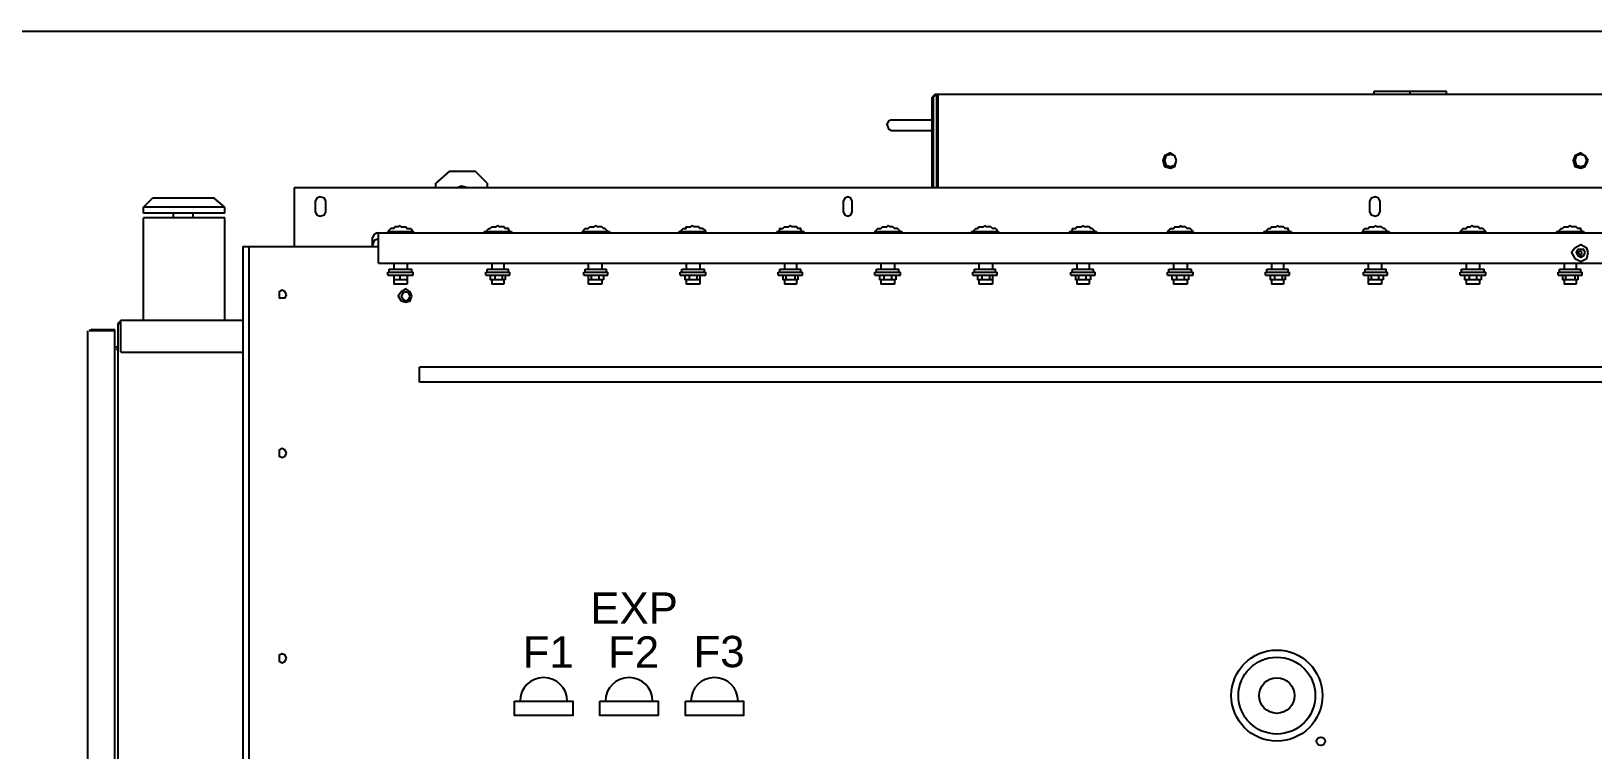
# Model space of a CAD drawing. Header units: feet. Extents: x 0.3 to 98.5, y -18.6 to 31.5.
# Drawn here: x 30.681 to 33.271, y 19.328 to 20.519 of the extents above; entities that cross this region are included whole.
import ezdxf

# ---------------------------------------------------------------- set-up
doc = ezdxf.new("R2010")
doc.units = ezdxf.units.FT
doc.header["$MEASUREMENT"] = 0
doc.layers.add('E-DETL', color=1, linetype='Continuous')
doc.layers.add('E-EQPM-HRDW', color=16, linetype='Continuous')
doc.styles.add('NEI-A', font='arial.ttf')

msp = doc.modelspace()

# ---------------------------------------------------------------- linework, layer by layer
at = {"layer": 'Defpoints'}
msp.add_lwpolyline([(0.30977, 20.51939), (37.64417, 20.51939)], dxfattribs=at)
at = {"layer": 'E-DETL', "linetype": 'Continuous'}
for p, q in [((31.60464, 20.11487), (31.60464, 20.09987)), ((31.78975, 20.11487), (31.78975, 20.09987)), ((32.27504, 20.11487), (32.27504, 20.09987)), ((32.89791, 20.11487), (32.89791, 20.09987))]:
    msp.add_line(p, q, dxfattribs=at)
for points in [[(32.17998, 20.41505), (32.17498, 20.41005)], [(32.17498, 20.25996), (32.17498, 20.41005)], [(32.17998, 20.41255), (32.17748, 20.41005)], [(32.17748, 20.25996), (32.17748, 20.41005)], [(32.17998, 20.41505), (33.63834, 20.41505)], [(32.18499, 20.41255), (32.17998, 20.41255)], [(32.18248, 20.25996), (32.18248, 20.41255)], [(32.18499, 20.25996), (32.18499, 20.41505)], [(32.90791, 20.41505), (32.90791, 20.42005)], [(32.90791, 20.42005), (33.02798, 20.42005)], [(32.96795, 20.41505), (32.96795, 20.42005)], [(33.02798, 20.41505), (33.02798, 20.42005)], [(32.10744, 20.37253), (32.10244, 20.37002), (32.09994, 20.36502), (32.10244, 20.35752), (32.10744, 20.35502)], [(32.10744, 20.37253), (32.17498, 20.37253)], [(32.10744, 20.35502), (32.17498, 20.35502)], [(32.57772, 20.31249), (32.57021, 20.31749), (32.56021, 20.31249), (32.55771, 20.30499), (32.56021, 20.29498), (32.57021, 20.29248), (32.57772, 20.29498), (32.58022, 20.30499)], [(32.58022, 20.30499), (32.57772, 20.31249), (32.57021, 20.31499), (32.56271, 20.31249), (32.56021, 20.30499), (32.56271, 20.29748), (32.57021, 20.29498), (32.57772, 20.29748), (32.58022, 20.30499)], [(33.26312, 20.30499), (33.25812, 20.31249), (33.25061, 20.31749), (33.24061, 20.31249), (33.23811, 20.30499), (33.24061, 20.29498), (33.25061, 20.29248), (33.25812, 20.29498), (33.26312, 20.30499)], [(33.26062, 20.30499), (33.25812, 20.31249), (33.25061, 20.31499), (33.24311, 20.31249), (33.24061, 20.30499), (33.24311, 20.29748), (33.25061, 20.29498), (33.25812, 20.29748), (33.26062, 20.30499)], [(31.37451, 20.28748), (31.352, 20.26746)], [(31.37451, 20.28748), (31.41703, 20.28748)], [(31.43705, 20.26746), (31.41703, 20.28748)], [(31.11686, 20.25996), (31.11686, 20.1624)], [(34.70147, 20.25996), (31.11686, 20.25996)], [(31.352, 20.25996), (31.352, 20.26746)], [(31.40453, 20.25996), (31.39452, 20.26246), (31.38702, 20.25996)], [(31.43705, 20.26746), (31.43705, 20.25996)], [(30.86671, 20.22744), (30.88172, 20.24245)], [(30.86671, 20.21744), (30.86671, 20.22744)], [(31.00179, 20.22744), (30.86671, 20.22744)], [(30.98428, 20.24245), (30.88172, 20.24245)], [(31.00179, 20.22744), (30.98428, 20.24245)], [(31.00179, 20.21744), (31.00179, 20.22744)], [(31.16939, 20.23745), (31.16689, 20.24245), (31.15938, 20.24495), (31.15438, 20.24245), (31.15188, 20.23745)], [(31.15188, 20.23745), (31.15188, 20.21994)], [(31.16939, 20.21994), (31.16939, 20.23745)], [(32.0424, 20.23745), (32.0399, 20.24245), (32.0349, 20.24495), (32.0299, 20.24245), (32.02739, 20.23745)], [(32.02739, 20.23745), (32.02739, 20.21994)], [(32.0424, 20.21994), (32.0424, 20.23745)], [(32.91792, 20.23745), (32.91542, 20.24245), (32.91041, 20.24495), (32.90291, 20.24245), (32.90041, 20.23745)], [(32.90041, 20.23745), (32.90041, 20.21994)], [(32.91792, 20.21994), (32.91792, 20.23745)], [(31.00179, 20.21744), (30.86671, 20.21744)], [(30.86671, 20.03983), (30.86671, 20.20993)], [(31.00179, 20.20993), (30.86671, 20.20993)], [(30.91674, 20.20993), (30.91674, 20.21744)], [(30.94926, 20.20993), (30.94926, 20.21744)], [(31.00179, 20.03983), (31.00179, 20.20993)], [(31.15188, 20.21994), (31.15438, 20.21493), (31.15938, 20.21243), (31.16689, 20.21493), (31.16939, 20.21994)], [(32.02739, 20.21994), (32.0299, 20.21493), (32.0349, 20.21243), (32.0399, 20.21493), (32.0424, 20.21994)], [(32.90041, 20.21994), (32.90291, 20.21493), (32.91041, 20.21243), (32.91542, 20.21493), (32.91792, 20.21994)], [(31.25444, 20.18492), (31.24944, 20.18241), (31.24693, 20.17741)], [(31.24693, 20.1624), (31.24693, 20.17741)], [(31.25444, 20.18492), (34.56389, 20.18492)], [(31.25694, 20.13489), (31.25694, 20.18492)], [(31.29196, 20.19742), (31.28946, 20.19492), (31.28446, 20.19492), (31.28196, 20.19242), (31.27695, 20.19242), (31.27195, 20.18742)], [(31.27195, 20.18742), (31.27195, 20.18492)], [(31.27195, 20.18742), (31.31447, 20.18742)], [(31.29196, 20.19742), (31.29446, 20.19492), (31.30197, 20.19492), (31.30447, 20.19242), (31.30947, 20.19242), (31.31197, 20.18992), (31.31447, 20.18742)], [(31.31447, 20.18742), (31.31447, 20.18492)], [(31.43204, 20.18742), (31.43204, 20.18492)], [(31.43204, 20.18742), (31.47707, 20.18742)], [(31.43454, 20.18742), (31.43955, 20.19242), (31.44205, 20.19242), (31.44455, 20.19492), (31.45206, 20.19492), (31.45456, 20.19742)], [(31.47457, 20.18742), (31.47207, 20.18992), (31.47207, 20.19242), (31.46706, 20.19242), (31.46456, 20.19492), (31.45706, 20.19492), (31.45456, 20.19742)], [(31.47707, 20.18742), (31.47707, 20.18492)], [(31.59464, 20.18742), (31.59464, 20.18492)], [(31.59464, 20.18742), (31.63967, 20.18742)], [(31.59714, 20.18742), (31.59714, 20.18992), (31.59964, 20.19242), (31.60464, 20.19242), (31.60715, 20.19492), (31.61465, 20.19492), (31.61715, 20.19742)], [(31.63716, 20.18742), (31.63216, 20.19242), (31.62966, 20.19242), (31.62716, 20.19492), (31.61965, 20.19492), (31.61715, 20.19742)], [(31.63967, 20.18742), (31.63967, 20.18492)], [(31.75473, 20.18742), (31.75473, 20.18492)], [(31.75473, 20.18742), (31.79976, 20.18742)], [(31.75723, 20.18742), (31.76224, 20.19242), (31.76724, 20.19242), (31.76724, 20.19492), (31.77475, 20.19492), (31.77725, 20.19742)], [(31.78725, 20.19492), (31.77975, 20.19492), (31.77725, 20.19742)], [(31.79976, 20.18742), (31.79726, 20.18992), (31.79476, 20.19242), (31.78975, 20.19242), (31.78725, 20.19492)], [(31.79976, 20.18742), (31.79976, 20.18492)], [(31.91733, 20.18742), (31.91733, 20.18492)], [(31.91733, 20.18742), (31.96236, 20.18742)], [(31.91983, 20.18742), (31.92233, 20.18992), (31.92233, 20.19242), (31.92733, 20.19242), (31.92984, 20.19492), (31.93734, 20.19492), (31.93984, 20.19742)], [(31.95985, 20.18742), (31.95735, 20.18992), (31.95735, 20.19242), (31.95235, 20.19242), (31.94985, 20.19492), (31.94234, 20.19492), (31.93984, 20.19742)], [(31.96236, 20.18742), (31.96236, 20.18492)], [(32.07992, 20.18742), (32.08493, 20.19242), (32.08993, 20.19242), (32.09243, 20.19492), (32.09994, 20.19492), (32.10244, 20.19742)], [(32.07992, 20.18742), (32.07992, 20.18492)], [(32.07992, 20.18742), (32.12495, 20.18742)], [(32.12245, 20.18742), (32.11995, 20.18992), (32.11745, 20.19242), (32.11244, 20.19242), (32.10994, 20.19492), (32.10494, 20.19492), (32.10244, 20.19742)], [(32.12495, 20.18742), (32.12495, 20.18492)], [(32.24002, 20.18742), (32.24002, 20.18492)], [(32.24002, 20.18742), (32.28505, 20.18742)], [(32.24252, 20.18742), (32.24752, 20.19242), (32.25002, 20.19242), (32.25253, 20.19492), (32.26003, 20.19492), (32.26253, 20.19742)], [(32.28254, 20.18742), (32.28254, 20.18992), (32.28004, 20.19242), (32.27504, 20.19242), (32.27254, 20.19492), (32.26503, 20.19492), (32.26253, 20.19742)], [(32.28505, 20.18742), (32.28505, 20.18492)], [(32.40261, 20.18742), (32.40261, 20.18492)], [(32.40261, 20.18742), (32.44764, 20.18742)], [(32.40512, 20.18742), (32.40762, 20.18992), (32.40762, 20.19242), (32.41262, 20.19242), (32.41512, 20.19492), (32.42263, 20.19492), (32.42513, 20.19742)], [(32.44514, 20.18742), (32.44014, 20.19242), (32.43764, 20.19242), (32.43513, 20.19492), (32.42763, 20.19492), (32.42513, 20.19742)], [(32.44764, 20.18742), (32.44764, 20.18492)], [(32.56521, 20.18742), (32.57021, 20.19242), (32.57522, 20.19242), (32.57772, 20.19492), (32.58522, 20.19492), (32.58772, 20.19742)], [(32.56521, 20.18742), (32.56521, 20.18492)], [(32.56521, 20.18742), (32.60774, 20.18742)], [(32.60774, 20.18742), (32.60523, 20.18992), (32.60273, 20.19242), (32.59773, 20.19242), (32.59523, 20.19492), (32.58772, 20.19492), (32.58772, 20.19742)], [(32.60774, 20.18742), (32.60774, 20.18492)], [(32.7253, 20.18742), (32.7253, 20.18492)], [(32.7253, 20.18742), (32.77033, 20.18742)], [(32.72781, 20.18742), (32.73281, 20.19242), (32.73531, 20.19242), (32.73781, 20.19492), (32.74532, 20.19492), (32.74782, 20.19742)], [(32.76783, 20.18742), (32.76533, 20.18992), (32.76533, 20.19242), (32.76033, 20.19242), (32.75782, 20.19492), (32.75032, 20.19492), (32.74782, 20.19742)], [(32.77033, 20.18742), (32.77033, 20.18492)], [(32.8879, 20.18742), (32.8879, 20.18492)], [(32.8879, 20.18742), (32.93293, 20.18742)], [(32.8904, 20.18742), (32.8904, 20.18992), (32.8929, 20.19242), (32.89791, 20.19242), (32.90041, 20.19492), (32.90791, 20.19492), (32.91041, 20.19742)], [(32.93043, 20.18742), (32.92542, 20.19242), (32.92292, 20.19242), (32.92042, 20.19492), (32.91291, 20.19492), (32.91041, 20.19742)], [(32.93293, 20.18742), (32.93293, 20.18492)], [(33.0505, 20.18742), (33.0555, 20.19242), (33.0605, 20.19242), (33.063, 20.19492), (33.06801, 20.19492), (33.07051, 20.19742)], [(33.0505, 20.18742), (33.0505, 20.18492)], [(33.0505, 20.18742), (33.09302, 20.18742)], [(33.09302, 20.18742), (33.08802, 20.19242), (33.08301, 20.19242), (33.08051, 20.19492), (33.07301, 20.19492), (33.07051, 20.19742)], [(33.09302, 20.18742), (33.09302, 20.18492)], [(33.21059, 20.18742), (33.21059, 20.18492)], [(33.21059, 20.18742), (33.25562, 20.18742)], [(33.21309, 20.18742), (33.21809, 20.19242), (33.2206, 20.19242), (33.2231, 20.19492), (33.2306, 20.19492), (33.2331, 20.19742)], [(33.25311, 20.18742), (33.25061, 20.18992), (33.25061, 20.19242), (33.24561, 20.19242), (33.24311, 20.19492), (33.2356, 20.19492), (33.2331, 20.19742)], [(33.25562, 20.18742), (33.25562, 20.18492)], [(31.03181, 20.1624), (31.03181, 15.98995)], [(31.03181, 20.1624), (31.25694, 20.1624)], [(31.04181, 20.1624), (31.04181, 15.98995)], [(31.25694, 20.17491), (31.24944, 20.17241), (31.24693, 20.1649)], [(33.26312, 20.1524), (33.26062, 20.1599), (33.25061, 20.1649), (33.24061, 20.1599), (33.2356, 20.1524), (33.24061, 20.14239), (33.25061, 20.13739), (33.26062, 20.14239), (33.26312, 20.1524)], [(33.25812, 20.1524), (33.25562, 20.1574), (33.24561, 20.1574), (33.24311, 20.1524), (33.24561, 20.14739), (33.25061, 20.14489), (33.25562, 20.14739), (33.25812, 20.1524)], [(33.25311, 20.1524), (33.25061, 20.1549), (33.24561, 20.1524), (33.25061, 20.14739), (33.25311, 20.1524)], [(31.25694, 20.13489), (34.56138, 20.13489)], [(31.27445, 20.11988), (31.27445, 20.12488)], [(31.27445, 20.12488), (31.31197, 20.12488)], [(31.28196, 20.13489), (31.28196, 20.12488)], [(31.30447, 20.13489), (31.30447, 20.12488)], [(31.31197, 20.11988), (31.31197, 20.12488)], [(31.43705, 20.11988), (31.43705, 20.12488)], [(31.43705, 20.12488), (31.47207, 20.12488)], [(31.44455, 20.13489), (31.44455, 20.12488)], [(31.46456, 20.13489), (31.46456, 20.12488)], [(31.47207, 20.11988), (31.47207, 20.12488)], [(31.59964, 20.11988), (31.59964, 20.12488)], [(31.59964, 20.12488), (31.63466, 20.12488)], [(31.60464, 20.13489), (31.60464, 20.12488)], [(31.62716, 20.13489), (31.62716, 20.12488)], [(31.63466, 20.11988), (31.63466, 20.12488)], [(31.75974, 20.11988), (31.75974, 20.12488)], [(31.75974, 20.12488), (31.79726, 20.12488)], [(31.76724, 20.13489), (31.76724, 20.12488)], [(31.78975, 20.13489), (31.78975, 20.12488)], [(31.79726, 20.11988), (31.79726, 20.12488)], [(31.92233, 20.11988), (31.92233, 20.12488)], [(31.92233, 20.12488), (31.95735, 20.12488)], [(31.92984, 20.13489), (31.92984, 20.12488)], [(31.94985, 20.13489), (31.94985, 20.12488)], [(31.95735, 20.11988), (31.95735, 20.12488)], [(32.08243, 20.11988), (32.08243, 20.12488)], [(32.08243, 20.12488), (32.11995, 20.12488)], [(32.08993, 20.13489), (32.08993, 20.12488)], [(32.11244, 20.13489), (32.11244, 20.12488)], [(32.11995, 20.11988), (32.11995, 20.12488)], [(32.24502, 20.11988), (32.24502, 20.12488)], [(32.24502, 20.12488), (32.28004, 20.12488)], [(32.25253, 20.13489), (32.25253, 20.12488)], [(32.27504, 20.13489), (32.27504, 20.12488)], [(32.28004, 20.11988), (32.28004, 20.12488)], [(32.40762, 20.11988), (32.40762, 20.12488)], [(32.40762, 20.12488), (32.44264, 20.12488)], [(32.41512, 20.13489), (32.41512, 20.12488)], [(32.43513, 20.13489), (32.43513, 20.12488)], [(32.44264, 20.11988), (32.44264, 20.12488)], [(32.56771, 20.11988), (32.56771, 20.12488)], [(32.56771, 20.12488), (32.60523, 20.12488)], [(32.57522, 20.13489), (32.57522, 20.12488)], [(32.59773, 20.13489), (32.59773, 20.12488)], [(32.60523, 20.11988), (32.60523, 20.12488)], [(32.73031, 20.11988), (32.73031, 20.12488)], [(32.73031, 20.12488), (32.76533, 20.12488)], [(32.73781, 20.13489), (32.73781, 20.12488)], [(32.75782, 20.13489), (32.75782, 20.12488)], [(32.76533, 20.11988), (32.76533, 20.12488)], [(32.8929, 20.11988), (32.8929, 20.12488)], [(32.8929, 20.12488), (32.92792, 20.12488)], [(32.89791, 20.13489), (32.89791, 20.12488)], [(32.92042, 20.13489), (32.92042, 20.12488)], [(32.92792, 20.11988), (32.92792, 20.12488)], [(33.053, 20.11988), (33.053, 20.12488)], [(33.053, 20.12488), (33.09052, 20.12488)], [(33.0605, 20.13489), (33.0605, 20.12488)], [(33.08301, 20.13489), (33.08301, 20.12488)], [(33.09052, 20.11988), (33.09052, 20.12488)], [(33.21559, 20.11988), (33.21559, 20.12488)], [(33.21559, 20.12488), (33.25061, 20.12488)], [(33.2231, 20.13489), (33.2231, 20.12488)], [(33.24311, 20.13489), (33.24311, 20.12488)], [(33.25061, 20.11988), (33.25061, 20.12488)], [(31.27195, 20.11487), (31.27195, 20.11988)], [(31.27195, 20.11988), (31.31447, 20.11988)], [(31.27195, 20.11487), (31.31447, 20.11487)], [(31.28196, 20.11487), (31.28196, 20.09987)], [(31.30447, 20.10737), (31.28196, 20.10737)], [(31.30447, 20.09987), (31.28196, 20.09987)], [(31.29196, 20.11487), (31.29196, 20.10737)], [(31.30447, 20.11487), (31.30447, 20.09987)], [(31.31447, 20.11487), (31.31447, 20.11988)], [(31.43454, 20.11487), (31.43454, 20.11988)], [(31.43454, 20.11988), (31.47457, 20.11988)], [(31.43454, 20.11487), (31.47457, 20.11487)], [(31.44205, 20.11487), (31.44205, 20.10737)], [(31.46706, 20.10737), (31.44205, 20.10737)], [(31.44455, 20.10737), (31.44455, 20.09987)], [(31.46456, 20.09987), (31.44455, 20.09987)], [(31.44955, 20.11487), (31.44955, 20.10737)], [(31.46206, 20.11487), (31.46206, 20.10737)], [(31.46456, 20.10737), (31.46456, 20.09987)], [(31.46706, 20.11487), (31.46706, 20.10737)], [(31.47457, 20.11487), (31.47457, 20.11988)], [(31.59714, 20.11487), (31.59714, 20.11988)], [(31.59714, 20.11988), (31.63716, 20.11988)], [(31.59714, 20.11487), (31.63716, 20.11487)], [(31.62966, 20.10737), (31.60464, 20.10737)], [(31.62716, 20.09987), (31.60464, 20.09987)], [(31.60965, 20.11487), (31.60965, 20.10737)], [(31.62216, 20.11487), (31.62216, 20.10737)], [(31.62716, 20.10737), (31.62716, 20.09987)], [(31.62966, 20.11487), (31.62966, 20.10737)], [(31.63716, 20.11487), (31.63716, 20.11988)], [(31.75723, 20.11487), (31.75723, 20.11988)], [(31.75723, 20.11988), (31.79976, 20.11988)], [(31.75723, 20.11487), (31.79976, 20.11487)], [(31.76474, 20.11487), (31.76474, 20.10737)], [(31.78975, 20.10737), (31.76474, 20.10737)], [(31.76724, 20.10737), (31.76724, 20.09987)], [(31.78975, 20.09987), (31.76724, 20.09987)], [(31.77224, 20.11487), (31.77224, 20.10737)], [(31.78475, 20.11487), (31.78475, 20.10737)], [(31.79976, 20.11487), (31.79976, 20.11988)], [(31.91983, 20.11487), (31.91983, 20.11988)], [(31.91983, 20.11988), (31.95985, 20.11988)], [(31.91983, 20.11487), (31.95985, 20.11487)], [(31.92733, 20.11487), (31.92733, 20.10737)], [(31.95235, 20.10737), (31.92733, 20.10737)], [(31.92984, 20.10737), (31.92984, 20.09987)], [(31.94985, 20.09987), (31.92984, 20.09987)], [(31.93234, 20.11487), (31.93234, 20.10737)], [(31.94735, 20.11487), (31.94735, 20.10737)], [(31.94985, 20.10737), (31.94985, 20.09987)], [(31.95235, 20.11487), (31.95235, 20.10737)], [(31.95985, 20.11487), (31.95985, 20.11988)], [(32.07992, 20.11487), (32.07992, 20.11988)], [(32.07992, 20.11988), (32.12245, 20.11988)], [(32.07992, 20.11487), (32.12245, 20.11487)], [(32.08743, 20.11487), (32.08743, 20.10737)], [(32.11495, 20.10737), (32.08743, 20.10737)], [(32.08993, 20.10737), (32.08993, 20.09987)], [(32.11244, 20.09987), (32.08993, 20.09987)], [(32.09493, 20.11487), (32.09493, 20.10737)], [(32.10744, 20.11487), (32.10744, 20.10737)], [(32.11244, 20.10737), (32.11244, 20.09987)], [(32.11495, 20.11487), (32.11495, 20.10737)], [(32.12245, 20.11487), (32.12245, 20.11988)], [(32.24252, 20.11487), (32.24252, 20.11988)], [(32.24252, 20.11988), (32.28254, 20.11988)], [(32.24252, 20.11487), (32.28254, 20.11487)], [(32.25002, 20.11487), (32.25002, 20.10737)], [(32.27504, 20.10737), (32.25002, 20.10737)], [(32.25253, 20.10737), (32.25253, 20.09987)], [(32.27504, 20.09987), (32.25253, 20.09987)], [(32.25753, 20.11487), (32.25753, 20.10737)], [(32.27004, 20.11487), (32.27004, 20.10737)], [(32.28254, 20.11487), (32.28254, 20.11988)], [(32.40512, 20.11487), (32.40512, 20.11988)], [(32.40512, 20.11988), (32.44514, 20.11988)], [(32.40512, 20.11487), (32.44514, 20.11487)], [(32.41262, 20.11487), (32.41262, 20.10737)], [(32.43764, 20.10737), (32.41262, 20.10737)], [(32.41512, 20.10737), (32.41512, 20.09987)], [(32.43513, 20.09987), (32.41512, 20.09987)], [(32.41762, 20.11487), (32.41762, 20.10737)], [(32.43013, 20.11487), (32.43013, 20.10737)], [(32.43513, 20.10737), (32.43513, 20.09987)], [(32.43764, 20.11487), (32.43764, 20.10737)], [(32.44514, 20.11487), (32.44514, 20.11988)], [(32.56521, 20.11487), (32.56521, 20.11988)], [(32.56521, 20.11988), (32.60774, 20.11988)], [(32.56521, 20.11487), (32.60774, 20.11487)], [(32.57271, 20.11487), (32.57271, 20.10737)], [(32.60023, 20.10737), (32.57271, 20.10737)], [(32.57522, 20.10737), (32.57522, 20.09987)], [(32.59773, 20.09987), (32.57522, 20.09987)], [(32.58022, 20.11487), (32.58022, 20.10737)], [(32.59273, 20.11487), (32.59273, 20.10737)], [(32.59773, 20.10737), (32.59773, 20.09987)], [(32.60023, 20.11487), (32.60023, 20.10737)], [(32.60774, 20.11487), (32.60774, 20.11988)], [(32.72781, 20.11487), (32.72781, 20.11988)], [(32.72781, 20.11988), (32.76783, 20.11988)], [(32.72781, 20.11487), (32.76783, 20.11487)], [(32.73531, 20.11487), (32.73531, 20.10737)], [(32.76033, 20.10737), (32.73531, 20.10737)], [(32.73781, 20.10737), (32.73781, 20.09987)], [(32.75782, 20.09987), (32.73781, 20.09987)], [(32.74281, 20.11487), (32.74281, 20.10737)], [(32.75532, 20.11487), (32.75532, 20.10737)], [(32.75782, 20.10737), (32.75782, 20.09987)], [(32.76033, 20.11487), (32.76033, 20.10737)], [(32.76783, 20.11487), (32.76783, 20.11988)], [(32.8904, 20.11487), (32.8904, 20.11988)], [(32.8904, 20.11988), (32.93043, 20.11988)], [(32.8904, 20.11487), (32.93043, 20.11487)], [(32.92292, 20.10737), (32.89791, 20.10737)], [(32.92042, 20.09987), (32.89791, 20.09987)], [(32.90291, 20.11487), (32.90291, 20.10737)], [(32.91542, 20.11487), (32.91542, 20.10737)], [(32.92042, 20.10737), (32.92042, 20.09987)], [(32.92292, 20.11487), (32.92292, 20.10737)], [(32.93043, 20.11487), (32.93043, 20.11988)], [(33.0505, 20.11487), (33.0505, 20.11988)], [(33.0505, 20.11988), (33.09302, 20.11988)], [(33.0505, 20.11487), (33.09302, 20.11487)], [(33.058, 20.11487), (33.058, 20.10737)], [(33.08552, 20.10737), (33.058, 20.10737)], [(33.0605, 20.10737), (33.0605, 20.09987)], [(33.08301, 20.09987), (33.0605, 20.09987)], [(33.0655, 20.11487), (33.0655, 20.10737)], [(33.07801, 20.11487), (33.07801, 20.10737)], [(33.08301, 20.10737), (33.08301, 20.09987)], [(33.08552, 20.11487), (33.08552, 20.10737)], [(33.09302, 20.11487), (33.09302, 20.11988)], [(33.21309, 20.11487), (33.21309, 20.11988)], [(33.21309, 20.11988), (33.25311, 20.11988)], [(33.21309, 20.11487), (33.25311, 20.11487)], [(33.2206, 20.11487), (33.2206, 20.10737)], [(33.24561, 20.10737), (33.2206, 20.10737)], [(33.2231, 20.10737), (33.2231, 20.09987)], [(33.24311, 20.09987), (33.2231, 20.09987)], [(33.2256, 20.11487), (33.2256, 20.10737)], [(33.24061, 20.11487), (33.24061, 20.10737)], [(33.24311, 20.10737), (33.24311, 20.09987)], [(33.24561, 20.11487), (33.24561, 20.10737)], [(33.25311, 20.11487), (33.25311, 20.11988)], [(31.10435, 20.08236), (31.10185, 20.08736), (31.09685, 20.08986), (31.09184, 20.08736), (31.09184, 20.07735), (31.10185, 20.07735), (31.10435, 20.08236)], [(31.31197, 20.07985), (31.30947, 20.08736), (31.30197, 20.09236), (31.29446, 20.08736), (31.28946, 20.07985), (31.29446, 20.07235), (31.30197, 20.06985), (31.30947, 20.07235), (31.31197, 20.07985)], [(31.30947, 20.07985), (31.30697, 20.08486), (31.30197, 20.08736), (31.29696, 20.08486), (31.29446, 20.07985), (31.29696, 20.07485), (31.30197, 20.07235), (31.30697, 20.07485), (31.30947, 20.07985)], [(30.77416, 20.02232), (30.77416, 18.49892)], [(30.78166, 20.02482), (30.77666, 20.02232)], [(30.81918, 20.02232), (30.77666, 20.02232)], [(30.78166, 20.02482), (30.78166, 20.02232)], [(30.78166, 20.02482), (30.81918, 20.02482)], [(30.81918, 18.49642), (30.81918, 20.02482)], [(30.82919, 20.03983), (30.82419, 20.03483)], [(30.82419, 20.03483), (30.82919, 20.03483)], [(30.82419, 20.03483), (30.82419, 18.48141), (30.82919, 18.47891)], [(31.03181, 20.03983), (30.82919, 20.03983)], [(30.82919, 19.9873), (30.82919, 20.03733)], [(30.81918, 19.9948), (30.82419, 19.99731)], [(30.82168, 19.9923), (30.82419, 19.9923)], [(30.82919, 19.9873), (31.03181, 19.9873)], [(31.32448, 19.93727), (31.32448, 19.96228)], [(33.29814, 19.96228), (31.32448, 19.96228)], [(33.29814, 19.93727), (31.32448, 19.93727)], [(31.10435, 19.8197), (31.10185, 19.8247), (31.09685, 19.82721), (31.09184, 19.8247), (31.09184, 19.8147), (31.09685, 19.8122), (31.10185, 19.8147), (31.10435, 19.8197)], [(31.10435, 19.4795), (31.10185, 19.4845), (31.09685, 19.48701), (31.09184, 19.4845), (31.09184, 19.4745), (31.09685, 19.472), (31.10185, 19.4745), (31.10435, 19.4795)]]:
    msp.add_lwpolyline(points, dxfattribs=at)
at = {"layer": 'E-EQPM-HRDW'}
for points in [[(31.4823, 19.40833), (31.57885, 19.40833), (31.57885, 19.38481), (31.4823, 19.38481)], [(31.62399, 19.40833), (31.72054, 19.40833), (31.72054, 19.38481), (31.62399, 19.38481)], [(31.76567, 19.40833), (31.86223, 19.40833), (31.86223, 19.38481), (31.76567, 19.38481)]]:
    msp.add_lwpolyline(points, close=True, dxfattribs=at)
for centre, radius in [((32.74669, 19.4176), 0.07555), ((32.74669, 19.4176), 0.06378), ((32.74669, 19.4176), 0.02944), ((32.81957, 19.34178), 0.00702)]:
    msp.add_circle(centre, radius, dxfattribs=at)
for centre in [(31.53058, 19.40833), (31.67226, 19.40833), (31.81395, 19.40833)]:
    msp.add_arc(centre, 0.03917, 0, 180, dxfattribs=at)

# ---------------------------------------------------------------- texts
at = {"layer": 'E-EQPM-HRDW', "char_height": 0.051939, "attachment_point": 7, "style": 'NEI-A'}
for s, insert, width in [('EXP', (31.6081, 19.53685), 0.1425547), ('F1', (31.49587, 19.46395), 0.0718736), ('F2', (31.63756, 19.46395), 0.0718736), ('F3', (31.77924, 19.46395), 0.0718736)]:
    msp.add_mtext(s, dxfattribs=dict(at, insert=insert, width=width))

doc.saveas('drawing.dxf')
